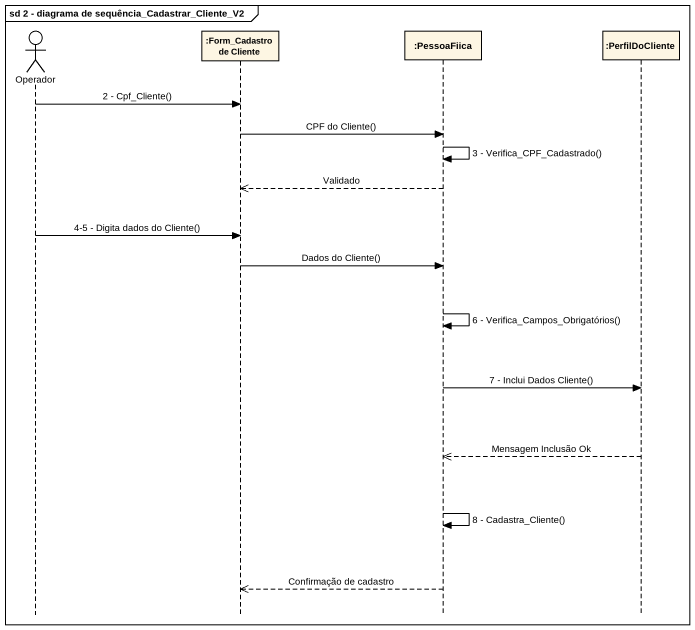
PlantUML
@startuml
mainframe sd 2 - diagrama de sequência_Cadastrar_Cliente_V2
hide footbox
actor Operador
participant ":Form_Cadastro de Cliente" as Form_Cadastro_de_Cliente
participant ":PessoaFiica" as PessoaFiica
participant ":PerfilDoCliente" as PerfilDoCliente

Operador -> Form_Cadastro_de_Cliente : 2 - Cpf_Cliente()
Form_Cadastro_de_Cliente -> PessoaFiica : CPF do Cliente()
PessoaFiica -> PessoaFiica : 3 - Verifica_CPF_Cadastrado()
PessoaFiica -->> Form_Cadastro_de_Cliente : Validado
Operador -> Form_Cadastro_de_Cliente : 4-5 - Digita dados do Cliente()
Form_Cadastro_de_Cliente -> PessoaFiica : Dados do Cliente()
PessoaFiica -> PessoaFiica : 6 - Verifica_Campos_Obrigatórios()
PessoaFiica -> PerfilDoCliente : 7 - Inclui Dados Cliente()
PerfilDoCliente -->> PessoaFiica : Mensagem Inclusão Ok
PessoaFiica -> PessoaFiica : 8 - Cadastra_Cliente()
PessoaFiica -->> Form_Cadastro_de_Cliente : Confirmação de cadastro
@enduml
